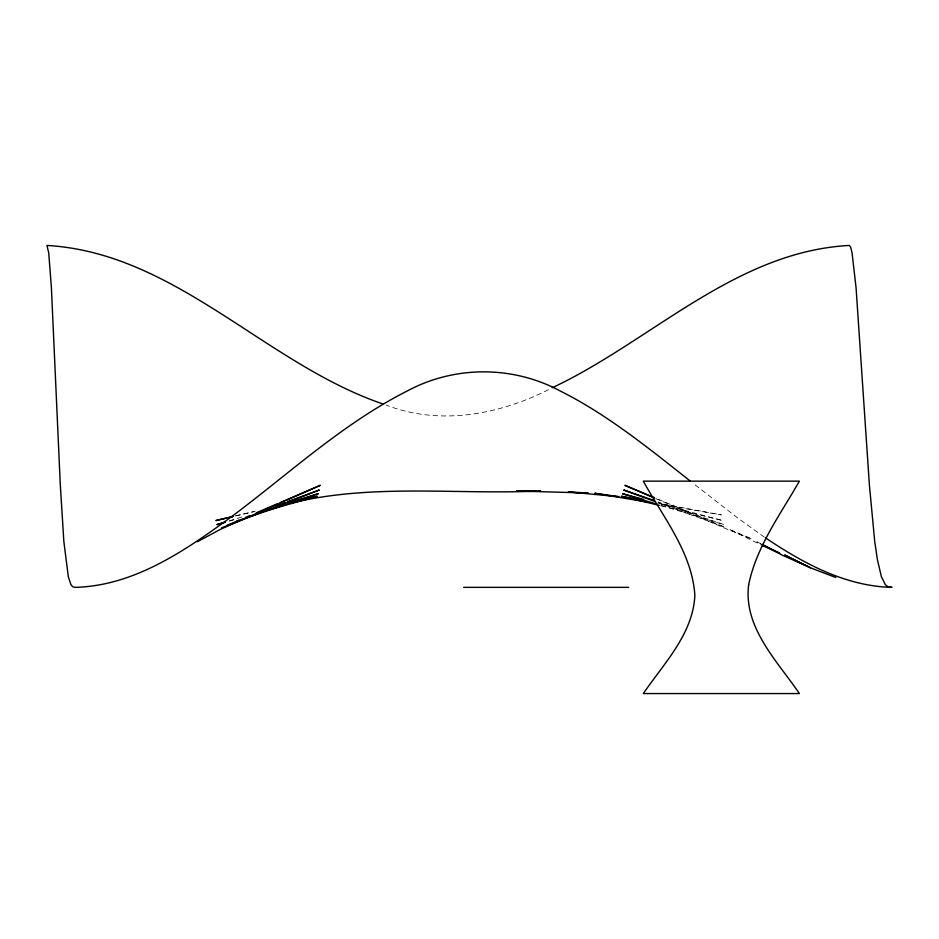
<?xml version="1.0" encoding="UTF-8"?>
<svg xmlns="http://www.w3.org/2000/svg" width="939" height="939" viewBox="0 0 939 939"><rect width="100%" height="100%" fill="white"/><g stroke="black" fill="none" stroke-linecap="round" stroke-linejoin="round"><path stroke-width="0.7" stroke-dasharray="4.7 3.52" d="M548.482 389.685C498.809 414.838 439.346 425.801 386.14 405.061M229.362 520.84L244.645 516.18M229.409 521.098L236.382 519.126M235.595 515.828L255.302 511.109M235.677 515.969L254.046 511.72M661.502 504.513L721.434 514.924L658.509 503.187M660.739 505.698L722.678 520.558L657.793 503.175M661.42 505.593L723.934 524.643L658.039 501.872M657.993 502.623L725.178 527.378L655.657 498.21M655.633 498.515L726.434 528.915L751.81 538.951L728.934 529.162L761.024 544.843M764.452 537.19L738.934 518.915L692.325 482.705M760.684 543.704L756.869 541.803L760.684 543.81"/><path stroke-width="1.41" d="M197.26 541.803L220.747 529.162L320.328 485.322L280.256 502.529M552.238 387.748C651.067 341.338 735.19 251.523 849.396 245.443L850.722 247.38L852.06 252.955L856.063 287.698L869.385 484.911L874.725 541.498L877.39 559.574L881.381 576.663L885.383 584.739L888.048 586.793L892.05 587.356C845.523 586.335 803.373 563.306 765.661 537.965M226.827 525.476L238.846 520.312M245.525 517.448L249.528 515.722M256.206 512.858L277.58 503.68M221.522 527.859L319.307 490.005L287.768 501.614M275.42 506.168L285.022 502.623M237.098 520.922L318.274 493.726L287.71 503.046M225.196 522.107L216.862 524.643L225.231 522.284M262.873 511.626L317.253 496.25L294.729 501.649M232.778 516.509L215.888 520.558L232.849 516.626M290.785 503.21C372.525 483.092 457.481 494.959 540.7 490.956L516.544 491.027L588.225 493.022L568.306 491.954L618.93 496.696L594.81 493.268L648.661 502.271M463.655 587.356L628.707 587.356M639.917 499.712L621.325 496.25L659.331 505.37M643.684 499.395L622.522 493.726L657.253 504.313M383.499 404.169C265.678 364.238 176.004 252.955 46.95 245.443L48.734 252.955L51.399 287.698L60.296 484.911L63.852 541.498L68.301 576.663L70.965 584.739L72.749 586.793L75.413 587.356C133.338 585.76 183.328 551.85 228.529 518.915C287.334 475.369 341.432 424.311 407.174 391.011C454.64 365.471 512.823 365.471 560.29 391.011C607.58 414.733 648.802 448.337 690.106 480.956M653.92 500.44L623.719 490.005L655.246 501.614M810.322 567.755L784.863 555.102L810.322 567.755L835.792 577.508M654.319 497.658L624.904 485.322L654.295 497.94M807.74 566.51L782.304 555.195L761.952 544.479M762.362 545.442L779.746 553.212L761.952 544.338M748.653 584.786C743.254 627.545 777.292 660.997 799.382 693.557L643.321 693.557C663.967 663.357 693.099 633.86 694.86 595.267C692.02 552.472 663.204 517.412 643.321 481.144L799.382 481.144C780.473 514.443 756.423 546.557 748.653 584.786"/></g></svg>
